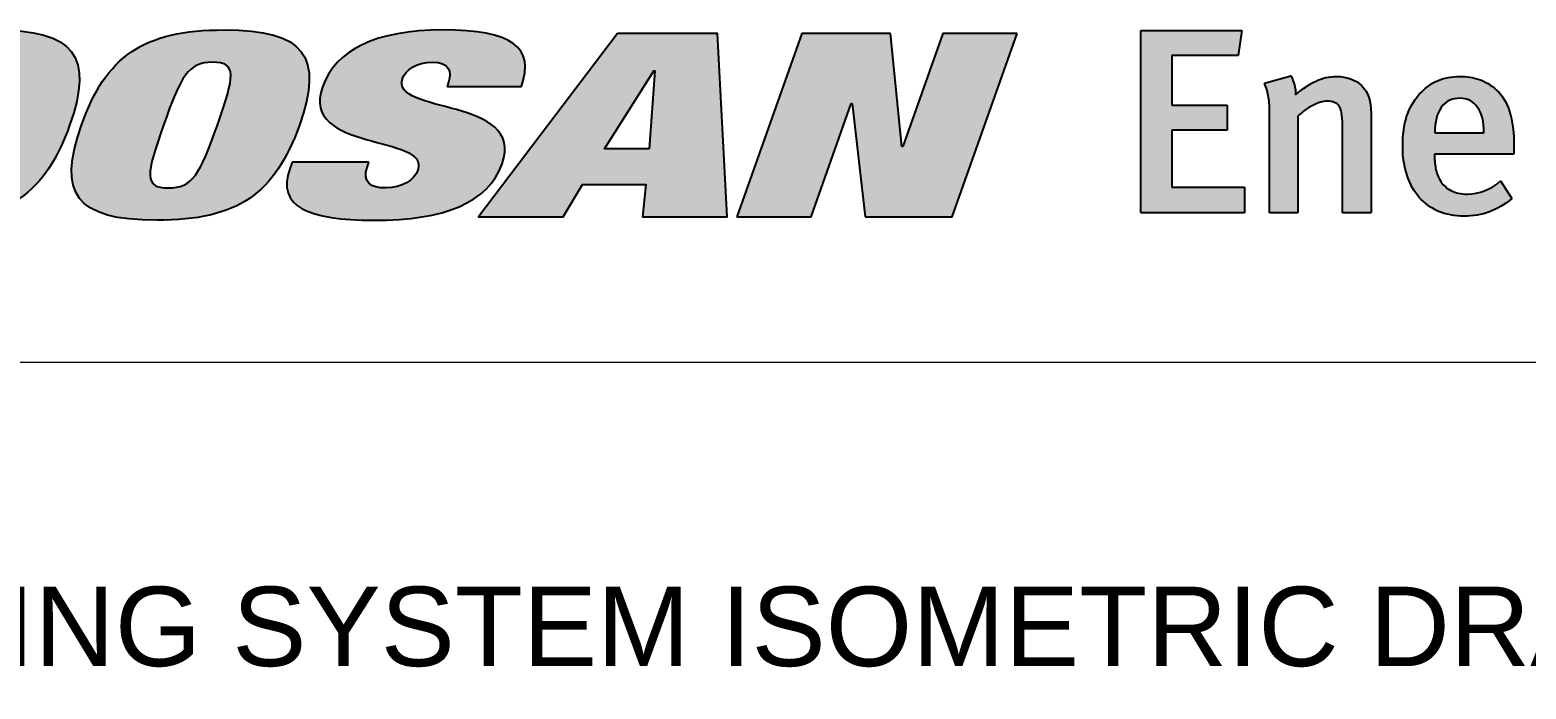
# Model space of a CAD drawing. Header units: inches. Extents: x 2203 to 3044, y -1 to 593.
# Drawn here: x 2916.08 to 2963.2, y 56.74 to 77.49 of the extents above; entities that cross this region are included whole.
import ezdxf

# ---------------------------------------------------------------- set-up
doc = ezdxf.new("R2010")
doc.units = ezdxf.units.IN
doc.header["$MEASUREMENT"] = 0
for name, color, linetype in [('BG 0 -1', 7, 'Continuous'), ('BG _U+B808_U+C774_U+C5B4 1', 7, 'Continuous'), ('FRAME', 7, 'Continuous')]:
    doc.layers.add(name, color=color, linetype=linetype)
doc.styles.add('Arial', font='arial.ttf')

msp = doc.modelspace()

# ---------------------------------------------------------------- hatches: boundary and pattern name
at = {"layer": 'BG 0 -1', "linetype": 'ByBlock', "true_color": 0x005bac}
h = msp.add_hatch(color=154, dxfattribs=at)
edge = h.paths.add_edge_path()
edge.add_spline(control_points=[(2914.959, 77.492), (2912.402, 77.492), (2911.231, 76.652), (2910.467, 74.497), (2909.703, 72.341), (2910.28, 71.501), (2912.837, 71.501), (2915.394, 71.501), (2916.566, 72.341), (2917.33, 74.497), (2918.093, 76.652), (2917.516, 77.492), (2914.959, 77.492)], knot_values=[0, 0, 0, 0, 1, 1, 1, 2, 2, 2, 3, 3, 3, 4, 4, 4, 4], degree=3, periodic=0)
edge = h.paths.add_edge_path(flags=0)
edge.add_spline(control_points=[(2914.746, 74.497), (2914.194, 72.938), (2913.965, 72.518), (2913.198, 72.518), (2912.431, 72.518), (2912.499, 72.938), (2913.05, 74.497), (2913.602, 76.055), (2913.832, 76.475), (2914.599, 76.475), (2915.366, 76.475), (2915.298, 76.055), (2914.746, 74.497)], knot_values=[0, 0, 0, 0, 1, 1, 1, 2, 2, 2, 3, 3, 3, 4, 4, 4, 4], degree=3, periodic=0)
h = msp.add_hatch(color=154, dxfattribs=at)
edge = h.paths.add_edge_path()
edge.add_spline(control_points=[(2922.195, 77.492), (2919.638, 77.492), (2918.466, 76.652), (2917.703, 74.497), (2916.939, 72.341), (2917.517, 71.501), (2920.073, 71.501), (2922.63, 71.501), (2923.802, 72.341), (2924.566, 74.497), (2925.329, 76.652), (2924.752, 77.492), (2922.195, 77.492)], knot_values=[0, 0, 0, 0, 1, 1, 1, 2, 2, 2, 3, 3, 3, 4, 4, 4, 4], degree=3, periodic=0)
edge = h.paths.add_edge_path(flags=0)
edge.add_spline(control_points=[(2921.982, 74.497), (2921.43, 72.938), (2921.201, 72.518), (2920.434, 72.518), (2919.667, 72.518), (2919.734, 72.938), (2920.286, 74.497), (2920.838, 76.055), (2921.068, 76.475), (2921.835, 76.475), (2922.602, 76.475), (2922.534, 76.055), (2921.982, 74.497)], knot_values=[0, 0, 0, 0, 1, 1, 1, 2, 2, 2, 3, 3, 3, 4, 4, 4, 4], degree=3, periodic=0)
h = msp.add_hatch(color=154, dxfattribs=at)
edge = h.paths.add_edge_path()
edge.add_spline(control_points=[(2930.95, 73.278), (2931.696, 75.384), (2927.409, 74.828), (2927.812, 75.966), (2927.903, 76.224), (2928.234, 76.475), (2928.772, 76.475), (2929.257, 76.475), (2929.385, 76.192), (2929.265, 75.853), (2929.265, 75.853), (2929.217, 75.715), (2929.217, 75.715), (2929.217, 75.715), (2931.558, 75.715), (2931.558, 75.715), (2931.996, 76.951), (2931.258, 77.492), (2929.078, 77.492), (2926.966, 77.492), (2925.704, 76.854), (2925.292, 75.691), (2924.569, 73.649), (2928.698, 74.214), (2928.295, 73.076), (2928.184, 72.761), (2927.802, 72.518), (2927.291, 72.518), (2926.806, 72.518), (2926.532, 72.696), (2926.707, 73.189), (2926.707, 73.189), (2926.755, 73.326), (2926.755, 73.326), (2926.755, 73.326), (2924.333, 73.326), (2924.333, 73.326), (2924.333, 73.326), (2924.262, 73.124), (2924.262, 73.124), (2923.839, 71.929), (2924.844, 71.501), (2926.917, 71.501), (2929.123, 71.501), (2930.515, 72.05), (2930.95, 73.278)], knot_values=[0, 0, 0, 0, 1, 1, 1, 2, 2, 2, 3, 3, 3, 4, 4, 4, 5, 5, 5, 6, 6, 6, 7, 7, 7, 8, 8, 8, 9, 9, 9, 10, 10, 10, 11, 11, 11, 12, 12, 12, 13, 13, 13, 14, 14, 14, 15, 15, 15, 15], degree=3, periodic=0)
h = msp.add_hatch(color=154, dxfattribs=at)
h.paths.add_polyline_path([(2934.588, 77.379), (2930.205, 71.614), (2932.87, 71.614), (2933.483, 72.624), (2935.474, 72.624), (2935.373, 71.614), (2938.036, 71.614), (2937.737, 77.379)])
h.paths.add_polyline_path([(2935.579, 73.754), (2934.179, 73.754), (2935.732, 76.2), (2935.759, 76.2)], flags=0)
for points in [[(2944.828, 77.379), (2943.57, 73.826), (2943.543, 73.826), (2943.187, 77.379), (2940.388, 77.379), (2938.346, 71.614), (2940.687, 71.614), (2941.948, 75.175), (2941.975, 75.175), (2942.383, 71.614), (2945.128, 71.614), (2947.17, 77.379)], [(2951.07, 71.736), (2951.07, 77.47), (2954.251, 77.47), (2954.127, 76.691), (2952.039, 76.691), (2952.039, 75.125), (2953.787, 75.125), (2953.787, 74.338), (2952.039, 74.338), (2952.039, 72.548), (2954.334, 72.548), (2954.334, 71.736)]]:
    msp.add_hatch(color=154, dxfattribs=at).paths.add_polyline_path(points)
h = msp.add_hatch(color=154, dxfattribs=at)
edge = h.paths.add_edge_path()
edge.add_spline(control_points=[(2957.416, 71.736), (2957.416, 71.736), (2957.416, 74.52), (2957.416, 74.52), (2957.416, 74.807), (2957.38, 75.001), (2957.308, 75.1), (2957.236, 75.199), (2957.112, 75.249), (2956.935, 75.249), (2956.803, 75.249), (2956.651, 75.205), (2956.48, 75.117), (2956.308, 75.028), (2956.154, 74.915), (2956.015, 74.777), (2956.015, 74.777), (2956.015, 71.736), (2956.015, 71.736), (2956.015, 71.736), (2955.121, 71.736), (2955.121, 71.736), (2955.121, 71.736), (2955.121, 74.818), (2955.121, 74.818), (2955.121, 75.039), (2955.11, 75.223), (2955.088, 75.369), (2955.066, 75.516), (2955.024, 75.664), (2954.963, 75.813), (2954.963, 75.813), (2955.792, 76.045), (2955.792, 76.045), (2955.841, 75.951), (2955.879, 75.855), (2955.904, 75.759), (2955.929, 75.662), (2955.941, 75.558), (2955.941, 75.448), (2956.167, 75.641), (2956.381, 75.787), (2956.583, 75.883), (2956.785, 75.98), (2956.999, 76.028), (2957.225, 76.028), (2957.551, 76.028), (2957.815, 75.932), (2958.016, 75.738), (2958.218, 75.545), (2958.319, 75.255), (2958.319, 74.868), (2958.319, 74.868), (2958.319, 71.736), (2958.319, 71.736), (2958.319, 71.736), (2957.416, 71.736), (2957.416, 71.736)], knot_values=[0, 0, 0, 0, 1, 1, 1, 2, 2, 2, 3, 3, 3, 4, 4, 4, 5, 5, 5, 6, 6, 6, 7, 7, 7, 8, 8, 8, 9, 9, 9, 10, 10, 10, 11, 11, 11, 12, 12, 12, 13, 13, 13, 14, 14, 14, 15, 15, 15, 16, 16, 16, 17, 17, 17, 18, 18, 18, 19, 19, 19, 19], degree=3, periodic=0)
h = msp.add_hatch(color=154, dxfattribs=at)
edge = h.paths.add_edge_path()
edge.add_spline(control_points=[(2960.315, 73.584), (2960.315, 73.584), (2960.315, 73.518), (2960.315, 73.518), (2960.315, 73.374), (2960.33, 73.231), (2960.361, 73.087), (2960.391, 72.943), (2960.447, 72.815), (2960.527, 72.702), (2960.607, 72.588), (2960.713, 72.497), (2960.846, 72.428), (2960.978, 72.359), (2961.147, 72.325), (2961.351, 72.325), (2961.727, 72.325), (2962.075, 72.463), (2962.395, 72.739), (2962.395, 72.739), (2962.751, 72.184), (2962.751, 72.184), (2962.315, 71.814), (2961.812, 71.629), (2961.243, 71.629), (2960.945, 71.629), (2960.677, 71.68), (2960.44, 71.782), (2960.202, 71.884), (2960.001, 72.031), (2959.835, 72.221), (2959.669, 72.412), (2959.541, 72.642), (2959.45, 72.913), (2959.359, 73.183), (2959.313, 73.487), (2959.313, 73.824), (2959.313, 74.194), (2959.354, 74.508), (2959.437, 74.765), (2959.52, 75.021), (2959.653, 75.255), (2959.835, 75.465), (2960.006, 75.658), (2960.197, 75.8), (2960.407, 75.891), (2960.616, 75.983), (2960.854, 76.028), (2961.119, 76.028), (2961.329, 76.028), (2961.529, 75.996), (2961.72, 75.933), (2961.91, 75.869), (2962.094, 75.758), (2962.271, 75.597), (2962.453, 75.432), (2962.59, 75.208), (2962.681, 74.926), (2962.772, 74.644), (2962.817, 74.261), (2962.817, 73.775), (2962.817, 73.775), (2962.817, 73.584), (2962.817, 73.584), (2962.817, 73.584), (2960.315, 73.584), (2960.315, 73.584)], knot_values=[0, 0, 0, 0, 1, 1, 1, 2, 2, 2, 3, 3, 3, 4, 4, 4, 5, 5, 5, 6, 6, 6, 7, 7, 7, 8, 8, 8, 9, 9, 9, 10, 10, 10, 11, 11, 11, 12, 12, 12, 13, 13, 13, 14, 14, 14, 15, 15, 15, 16, 16, 16, 17, 17, 17, 18, 18, 18, 19, 19, 19, 20, 20, 20, 21, 21, 21, 22, 22, 22, 22], degree=3, periodic=0)
edge = h.paths.add_edge_path(flags=0)
edge.add_spline(control_points=[(2961.873, 74.255), (2961.873, 74.598), (2961.805, 74.864), (2961.67, 75.055), (2961.535, 75.245), (2961.351, 75.34), (2961.119, 75.34), (2960.859, 75.34), (2960.662, 75.245), (2960.527, 75.055), (2960.391, 74.864), (2960.324, 74.598), (2960.324, 74.255), (2960.324, 74.255), (2961.873, 74.255), (2961.873, 74.255)], knot_values=[0, 0, 0, 0, 1, 1, 1, 2, 2, 2, 3, 3, 3, 4, 4, 4, 5, 5, 5, 5], degree=3, periodic=0)

# ---------------------------------------------------------------- linework, layer by layer
at = {"layer": 'BG 0 -1', "color": 7, "linetype": 'Continuous', "lineweight": 9}
msp.add_line((2869.249, 67.03), (3018.516, 67.03), dxfattribs=at)
at = {"layer": 'BG 0 -1', "color": 7, "linetype": 'Continuous', "lineweight": 0}
for points in [[(2934.588, 77.379), (2930.205, 71.614), (2932.87, 71.614), (2933.483, 72.624), (2935.474, 72.624), (2935.373, 71.614), (2938.036, 71.614), (2937.737, 77.379)], [(2944.828, 77.379), (2943.57, 73.826), (2943.543, 73.826), (2943.187, 77.379), (2940.388, 77.379), (2938.346, 71.614), (2940.687, 71.614), (2941.948, 75.175), (2941.975, 75.175), (2942.383, 71.614), (2945.128, 71.614), (2947.17, 77.379)], [(2951.07, 71.736), (2951.07, 77.47), (2954.251, 77.47), (2954.127, 76.691), (2952.039, 76.691), (2952.039, 75.125), (2953.787, 75.125), (2953.787, 74.338), (2952.039, 74.338), (2952.039, 72.548), (2954.334, 72.548), (2954.334, 71.736)], [(2935.579, 73.754), (2934.179, 73.754), (2935.732, 76.2), (2935.759, 76.2)]]:
    msp.add_lwpolyline(points, close=True, dxfattribs=at)
for points, knots in [([(2914.959, 77.492), (2912.402, 77.492), (2911.231, 76.652), (2910.467, 74.497), (2909.703, 72.341), (2910.28, 71.501), (2912.837, 71.501), (2915.394, 71.501), (2916.566, 72.341), (2917.33, 74.497), (2918.093, 76.652), (2917.516, 77.492), (2914.959, 77.492)], [0, 0, 0, 0, 1, 1, 1, 2, 2, 2, 3, 3, 3, 4, 4, 4, 4]), ([(2922.195, 77.492), (2919.638, 77.492), (2918.466, 76.652), (2917.703, 74.497), (2916.939, 72.341), (2917.517, 71.501), (2920.073, 71.501), (2922.63, 71.501), (2923.802, 72.341), (2924.566, 74.497), (2925.329, 76.652), (2924.752, 77.492), (2922.195, 77.492)], [0, 0, 0, 0, 1, 1, 1, 2, 2, 2, 3, 3, 3, 4, 4, 4, 4]), ([(2930.95, 73.278), (2931.696, 75.384), (2927.409, 74.828), (2927.812, 75.966), (2927.903, 76.224), (2928.234, 76.475), (2928.772, 76.475), (2929.257, 76.475), (2929.385, 76.192), (2929.265, 75.853), (2929.265, 75.853), (2929.217, 75.715), (2929.217, 75.715), (2929.217, 75.715), (2931.558, 75.715), (2931.558, 75.715), (2931.996, 76.951), (2931.258, 77.492), (2929.078, 77.492), (2926.966, 77.492), (2925.704, 76.854), (2925.292, 75.691), (2924.569, 73.649), (2928.698, 74.214), (2928.295, 73.076), (2928.184, 72.761), (2927.802, 72.518), (2927.291, 72.518), (2926.806, 72.518), (2926.532, 72.696), (2926.707, 73.189), (2926.707, 73.189), (2926.755, 73.326), (2926.755, 73.326), (2926.755, 73.326), (2924.333, 73.326), (2924.333, 73.326), (2924.333, 73.326), (2924.262, 73.124), (2924.262, 73.124), (2923.839, 71.929), (2924.844, 71.501), (2926.917, 71.501), (2929.123, 71.501), (2930.515, 72.05), (2930.95, 73.278)], [0, 0, 0, 0, 1, 1, 1, 2, 2, 2, 3, 3, 3, 4, 4, 4, 5, 5, 5, 6, 6, 6, 7, 7, 7, 8, 8, 8, 9, 9, 9, 10, 10, 10, 11, 11, 11, 12, 12, 12, 13, 13, 13, 14, 14, 14, 15, 15, 15, 15]), ([(2921.982, 74.497), (2921.43, 72.938), (2921.201, 72.518), (2920.434, 72.518), (2919.667, 72.518), (2919.734, 72.938), (2920.286, 74.497), (2920.838, 76.055), (2921.068, 76.475), (2921.835, 76.475), (2922.602, 76.475), (2922.534, 76.055), (2921.982, 74.497)], [0, 0, 0, 0, 1, 1, 1, 2, 2, 2, 3, 3, 3, 4, 4, 4, 4]), ([(2957.416, 71.736), (2957.416, 71.736), (2957.416, 74.52), (2957.416, 74.52), (2957.416, 74.807), (2957.38, 75.001), (2957.308, 75.1), (2957.236, 75.199), (2957.112, 75.249), (2956.935, 75.249), (2956.803, 75.249), (2956.651, 75.205), (2956.48, 75.117), (2956.308, 75.028), (2956.154, 74.915), (2956.015, 74.777), (2956.015, 74.777), (2956.015, 71.736), (2956.015, 71.736), (2956.015, 71.736), (2955.121, 71.736), (2955.121, 71.736), (2955.121, 71.736), (2955.121, 74.818), (2955.121, 74.818), (2955.121, 75.039), (2955.11, 75.223), (2955.088, 75.369), (2955.066, 75.516), (2955.024, 75.664), (2954.963, 75.813), (2954.963, 75.813), (2955.792, 76.045), (2955.792, 76.045), (2955.841, 75.951), (2955.879, 75.855), (2955.904, 75.759), (2955.929, 75.662), (2955.941, 75.558), (2955.941, 75.448), (2956.167, 75.641), (2956.381, 75.787), (2956.583, 75.883), (2956.785, 75.98), (2956.999, 76.028), (2957.225, 76.028), (2957.551, 76.028), (2957.815, 75.932), (2958.016, 75.738), (2958.218, 75.545), (2958.319, 75.255), (2958.319, 74.868), (2958.319, 74.868), (2958.319, 71.736), (2958.319, 71.736), (2958.319, 71.736), (2957.416, 71.736), (2957.416, 71.736)], [0, 0, 0, 0, 1, 1, 1, 2, 2, 2, 3, 3, 3, 4, 4, 4, 5, 5, 5, 6, 6, 6, 7, 7, 7, 8, 8, 8, 9, 9, 9, 10, 10, 10, 11, 11, 11, 12, 12, 12, 13, 13, 13, 14, 14, 14, 15, 15, 15, 16, 16, 16, 17, 17, 17, 18, 18, 18, 19, 19, 19, 19]), ([(2960.315, 73.584), (2960.315, 73.584), (2960.315, 73.518), (2960.315, 73.518), (2960.315, 73.374), (2960.33, 73.231), (2960.361, 73.087), (2960.391, 72.943), (2960.447, 72.815), (2960.527, 72.702), (2960.607, 72.588), (2960.713, 72.497), (2960.846, 72.428), (2960.978, 72.359), (2961.147, 72.325), (2961.351, 72.325), (2961.727, 72.325), (2962.075, 72.463), (2962.395, 72.739), (2962.395, 72.739), (2962.751, 72.184), (2962.751, 72.184), (2962.315, 71.814), (2961.812, 71.629), (2961.243, 71.629), (2960.945, 71.629), (2960.677, 71.68), (2960.44, 71.782), (2960.202, 71.884), (2960.001, 72.031), (2959.835, 72.221), (2959.669, 72.412), (2959.541, 72.642), (2959.45, 72.913), (2959.359, 73.183), (2959.313, 73.487), (2959.313, 73.824), (2959.313, 74.194), (2959.354, 74.508), (2959.437, 74.765), (2959.52, 75.021), (2959.653, 75.255), (2959.835, 75.465), (2960.006, 75.658), (2960.197, 75.8), (2960.407, 75.891), (2960.616, 75.983), (2960.854, 76.028), (2961.119, 76.028), (2961.329, 76.028), (2961.529, 75.996), (2961.72, 75.933), (2961.91, 75.869), (2962.094, 75.758), (2962.271, 75.597), (2962.453, 75.432), (2962.59, 75.208), (2962.681, 74.926), (2962.772, 74.644), (2962.817, 74.261), (2962.817, 73.775), (2962.817, 73.775), (2962.817, 73.584), (2962.817, 73.584), (2962.817, 73.584), (2960.315, 73.584), (2960.315, 73.584)], [0, 0, 0, 0, 1, 1, 1, 2, 2, 2, 3, 3, 3, 4, 4, 4, 5, 5, 5, 6, 6, 6, 7, 7, 7, 8, 8, 8, 9, 9, 9, 10, 10, 10, 11, 11, 11, 12, 12, 12, 13, 13, 13, 14, 14, 14, 15, 15, 15, 16, 16, 16, 17, 17, 17, 18, 18, 18, 19, 19, 19, 20, 20, 20, 21, 21, 21, 22, 22, 22, 22]), ([(2961.873, 74.255), (2961.873, 74.598), (2961.805, 74.864), (2961.67, 75.055), (2961.535, 75.245), (2961.351, 75.34), (2961.119, 75.34), (2960.859, 75.34), (2960.662, 75.245), (2960.527, 75.055), (2960.391, 74.864), (2960.324, 74.598), (2960.324, 74.255), (2960.324, 74.255), (2961.873, 74.255), (2961.873, 74.255)], [0, 0, 0, 0, 1, 1, 1, 2, 2, 2, 3, 3, 3, 4, 4, 4, 5, 5, 5, 5])]:
    msp.add_open_spline(points, degree=3, knots=knots, dxfattribs=at)
at = {"layer": 'BG _U+B808_U+C774_U+C5B4 1', "color": 7, "linetype": 'Continuous', "lineweight": 25}
for p, q in [((2940.388, 77.379), (2938.346, 71.614)), ((2943.187, 77.379), (2940.388, 77.379)), ((2943.543, 73.826), (2943.187, 77.379)), ((2944.828, 77.379), (2943.57, 73.826)), ((2947.17, 77.379), (2944.828, 77.379)), ((2945.128, 71.614), (2947.17, 77.379)), ((2951.07, 71.736), (2951.07, 77.47)), ((2951.07, 77.47), (2954.251, 77.47)), ((2954.251, 77.47), (2954.127, 76.691)), ((2954.127, 76.691), (2952.039, 76.691)), ((2952.039, 76.691), (2952.039, 75.125)), ((2954.963, 75.813), (2955.792, 76.045)), ((2929.265, 75.853), (2929.217, 75.715)), ((2929.217, 75.715), (2931.558, 75.715)), ((2940.687, 71.614), (2941.948, 75.175)), ((2941.948, 75.175), (2941.975, 75.175)), ((2941.975, 75.175), (2942.383, 71.614)), ((2952.039, 75.125), (2953.787, 75.125)), ((2953.787, 75.125), (2953.787, 74.338)), ((2955.121, 71.736), (2955.121, 74.818)), ((2956.015, 74.777), (2956.015, 71.736)), ((2957.416, 71.736), (2957.416, 74.52)), ((2958.319, 74.868), (2958.319, 71.736)), ((2953.787, 74.338), (2952.039, 74.338)), ((2952.039, 74.338), (2952.039, 72.548)), ((2960.324, 74.255), (2961.873, 74.255)), ((2943.57, 73.826), (2943.543, 73.826)), ((2960.315, 73.584), (2960.315, 73.518)), ((2962.817, 73.584), (2960.315, 73.584)), ((2962.817, 73.775), (2962.817, 73.584)), ((2924.333, 73.326), (2924.262, 73.124)), ((2926.755, 73.326), (2924.333, 73.326)), ((2926.707, 73.189), (2926.755, 73.326)), ((2962.395, 72.739), (2962.751, 72.184)), ((2952.039, 72.548), (2954.334, 72.548)), ((2954.334, 72.548), (2954.334, 71.736)), ((2954.334, 71.736), (2951.07, 71.736)), ((2956.015, 71.736), (2955.121, 71.736)), ((2958.319, 71.736), (2957.416, 71.736)), ((2938.346, 71.614), (2940.687, 71.614)), ((2942.383, 71.614), (2945.128, 71.614))]:
    msp.add_line(p, q, dxfattribs=at)
for points in [[(2934.588, 77.379), (2930.205, 71.614), (2932.87, 71.614), (2933.483, 72.624), (2935.474, 72.624), (2935.373, 71.614), (2938.036, 71.614), (2937.737, 77.379)], [(2935.579, 73.754), (2934.179, 73.754), (2935.732, 76.2), (2935.759, 76.2)]]:
    msp.add_lwpolyline(points, close=True, dxfattribs=at)
for points, knots in [([(2914.959, 77.492), (2912.402, 77.492), (2911.231, 76.652), (2910.467, 74.497), (2909.703, 72.341), (2910.28, 71.501), (2912.837, 71.501), (2915.394, 71.501), (2916.566, 72.341), (2917.33, 74.497), (2918.093, 76.652), (2917.516, 77.492), (2914.959, 77.492)], [0, 0, 0, 0, 1, 1, 1, 2, 2, 2, 3, 3, 3, 4, 4, 4, 4]), ([(2922.195, 77.492), (2919.638, 77.492), (2918.466, 76.652), (2917.703, 74.497), (2916.939, 72.341), (2917.517, 71.501), (2920.073, 71.501), (2922.63, 71.501), (2923.802, 72.341), (2924.566, 74.497), (2925.329, 76.652), (2924.752, 77.492), (2922.195, 77.492)], [0, 0, 0, 0, 1, 1, 1, 2, 2, 2, 3, 3, 3, 4, 4, 4, 4]), ([(2931.558, 75.715), (2931.996, 76.951), (2931.258, 77.492), (2929.078, 77.492), (2926.966, 77.492), (2925.704, 76.854), (2925.292, 75.691)], [5, 5, 5, 5, 6, 6, 6, 7, 7, 7, 7]), ([(2921.982, 74.497), (2921.43, 72.938), (2921.201, 72.518), (2920.434, 72.518), (2919.667, 72.518), (2919.734, 72.938), (2920.286, 74.497), (2920.838, 76.055), (2921.068, 76.475), (2921.835, 76.475), (2922.602, 76.475), (2922.534, 76.055), (2921.982, 74.497)], [0, 0, 0, 0, 1, 1, 1, 2, 2, 2, 3, 3, 3, 4, 4, 4, 4]), ([(2927.812, 75.966), (2927.903, 76.224), (2928.234, 76.475), (2928.772, 76.475), (2929.257, 76.475), (2929.385, 76.192), (2929.265, 75.853)], [1, 1, 1, 1, 2, 2, 2, 3, 3, 3, 3]), ([(2956.583, 75.883), (2956.785, 75.98), (2956.999, 76.028), (2957.225, 76.028), (2957.551, 76.028), (2957.815, 75.932), (2958.016, 75.738)], [14, 14, 14, 14, 15, 15, 15, 16, 16, 16, 16]), ([(2960.407, 75.891), (2960.616, 75.983), (2960.854, 76.028), (2961.119, 76.028), (2961.329, 76.028), (2961.529, 75.996), (2961.72, 75.933)], [15, 15, 15, 15, 16, 16, 16, 17, 17, 17, 17]), ([(2955.121, 74.818), (2955.121, 75.039), (2955.11, 75.223), (2955.088, 75.369), (2955.066, 75.516), (2955.024, 75.664), (2954.963, 75.813)], [8, 8, 8, 8, 9, 9, 9, 10, 10, 10, 10]), ([(2957.308, 75.1), (2957.236, 75.199), (2957.112, 75.249), (2956.935, 75.249), (2956.803, 75.249), (2956.651, 75.205), (2956.48, 75.117)], [2, 2, 2, 2, 3, 3, 3, 4, 4, 4, 4]), ([(2961.67, 75.055), (2961.535, 75.245), (2961.351, 75.34), (2961.119, 75.34), (2960.859, 75.34), (2960.662, 75.245), (2960.527, 75.055)], [1, 1, 1, 1, 2, 2, 2, 3, 3, 3, 3]), ([(2959.45, 72.913), (2959.359, 73.183), (2959.313, 73.487), (2959.313, 73.824), (2959.313, 74.194), (2959.354, 74.508), (2959.437, 74.765)], [11, 11, 11, 11, 12, 12, 12, 13, 13, 13, 13]), ([(2924.262, 73.124), (2923.839, 71.929), (2924.844, 71.501), (2926.917, 71.501), (2929.123, 71.501), (2930.515, 72.05), (2930.95, 73.278)], [13, 13, 13, 13, 14, 14, 14, 15, 15, 15, 15]), ([(2928.295, 73.076), (2928.184, 72.761), (2927.802, 72.518), (2927.291, 72.518), (2926.806, 72.518), (2926.532, 72.696), (2926.707, 73.189)], [8, 8, 8, 8, 9, 9, 9, 10, 10, 10, 10]), ([(2960.44, 71.782), (2960.202, 71.884), (2960.001, 72.031), (2959.835, 72.221), (2959.669, 72.412), (2959.541, 72.642), (2959.45, 72.913)], [9, 9, 9, 9, 10, 10, 10, 11, 11, 11, 11]), ([(2960.846, 72.428), (2960.978, 72.359), (2961.147, 72.325), (2961.351, 72.325), (2961.727, 72.325), (2962.075, 72.463), (2962.395, 72.739)], [4, 4, 4, 4, 5, 5, 5, 6, 6, 6, 6]), ([(2962.751, 72.184), (2962.315, 71.814), (2961.812, 71.629), (2961.243, 71.629), (2960.945, 71.629), (2960.677, 71.68), (2960.44, 71.782)], [7, 7, 7, 7, 8, 8, 8, 9, 9, 9, 9])]:
    msp.add_open_spline(points, degree=3, knots=knots, dxfattribs=at)
for points in [[(2930.95, 73.278), (2931.696, 75.384), (2927.409, 74.828), (2927.812, 75.966)], [(2955.792, 76.045), (2955.841, 75.951), (2955.879, 75.855), (2955.904, 75.759)], [(2955.941, 75.448), (2956.167, 75.641), (2956.381, 75.787), (2956.583, 75.883)], [(2959.835, 75.465), (2960.006, 75.658), (2960.197, 75.8), (2960.407, 75.891)], [(2961.72, 75.933), (2961.91, 75.869), (2962.094, 75.758), (2962.271, 75.597)], [(2925.292, 75.691), (2924.569, 73.649), (2928.698, 74.214), (2928.295, 73.076)], [(2955.904, 75.759), (2955.929, 75.662), (2955.941, 75.558), (2955.941, 75.448)], [(2958.016, 75.738), (2958.218, 75.545), (2958.319, 75.255), (2958.319, 74.868)], [(2959.437, 74.765), (2959.52, 75.021), (2959.653, 75.255), (2959.835, 75.465)], [(2962.271, 75.597), (2962.453, 75.432), (2962.59, 75.208), (2962.681, 74.926)], [(2956.48, 75.117), (2956.308, 75.028), (2956.154, 74.915), (2956.015, 74.777)], [(2957.416, 74.52), (2957.416, 74.807), (2957.38, 75.001), (2957.308, 75.1)], [(2960.527, 75.055), (2960.391, 74.864), (2960.324, 74.598), (2960.324, 74.255)], [(2961.873, 74.255), (2961.873, 74.598), (2961.805, 74.864), (2961.67, 75.055)], [(2962.681, 74.926), (2962.772, 74.644), (2962.817, 74.261), (2962.817, 73.775)], [(2960.315, 73.518), (2960.315, 73.374), (2960.33, 73.231), (2960.361, 73.087)], [(2960.361, 73.087), (2960.391, 72.943), (2960.447, 72.815), (2960.527, 72.702)], [(2960.527, 72.702), (2960.607, 72.588), (2960.713, 72.497), (2960.846, 72.428)]]:
    msp.add_open_spline(points, degree=3, dxfattribs=at)

# ---------------------------------------------------------------- texts
at = {"layer": 'FRAME', "color": 2, "style": 'Arial', "width": 1.003287}
msp.add_text('HRSG_PIPING SYSTEM ISOMETRIC DRAWING FOR ', height=2.5, dxfattribs=at).set_placement((2897.532, 57.467))

doc.saveas('drawing.dxf')
